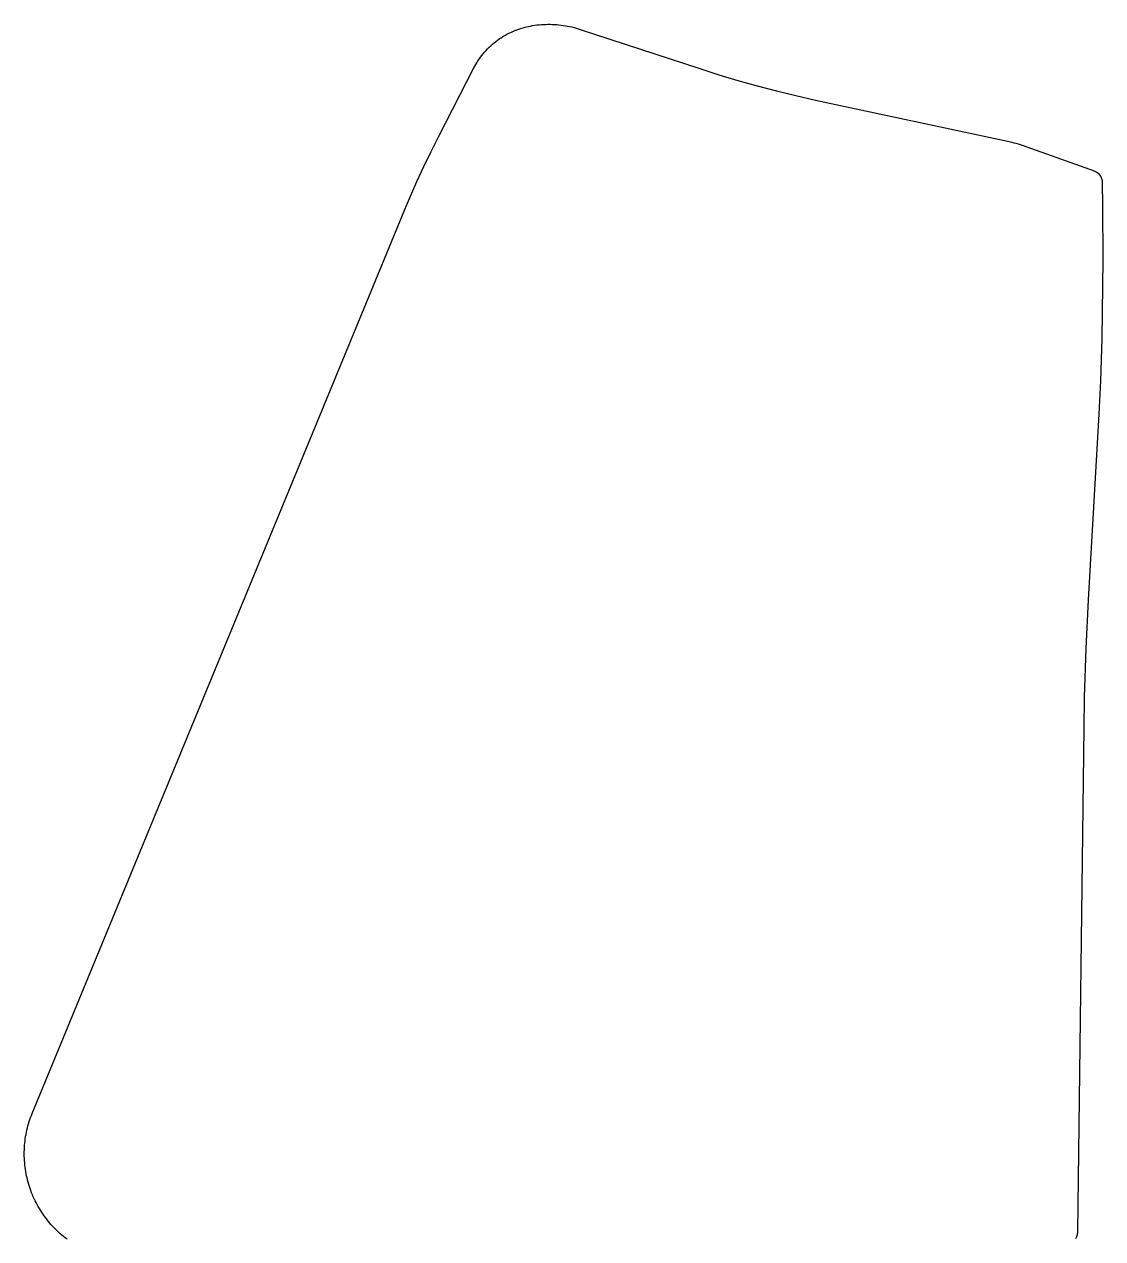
# Model space of a CAD drawing. Extents: x 833938 to 835456, y 817729 to 818666.
# Drawn here: x 834503.9 to 834896.9, y 818223.6 to 818666 of the extents above; entities that cross this region are included whole.
import ezdxf

# ---------------------------------------------------------------- set-up
doc = ezdxf.new("R2010")
doc.units = 0
doc.layers.add('AdjacentLine', color=7, linetype='Continuous')

msp = doc.modelspace()

# ---------------------------------------------------------------- linework, layer by layer
at = {"layer": 'AdjacentLine'}
msp.add_lwpolyline([(834519.47, 818223.41), (834518.84, 818223.89), (834518.21, 818224.39), (834517.6, 818224.91), (834516.99, 818225.43), (834516.4, 818225.97), (834515.82, 818226.52), (834515.25, 818227.08), (834514.69, 818227.65), (834514.14, 818228.23), (834513.61, 818228.83), (834513.09, 818229.44), (834512.58, 818230.05), (834512.08, 818230.68), (834511.6, 818231.32), (834511.12, 818231.96), (834510.67, 818232.62), (834510.22, 818233.28), (834509.79, 818233.96), (834509.38, 818234.64), (834508.97, 818235.33), (834508.59, 818236.03), (834508.21, 818236.74), (834507.85, 818237.45), (834507.51, 818238.18), (834507.18, 818238.91), (834506.86, 818239.64), (834506.57, 818240.38), (834506.28, 818241.13), (834506.01, 818241.88), (834505.76, 818242.64), (834505.52, 818243.41), (834505.3, 818244.18), (834505.09, 818244.95), (834504.9, 818245.73), (834504.73, 818246.51), (834504.57, 818247.29), (834504.43, 818248.08), (834504.31, 818248.87), (834504.2, 818249.66), (834504.1, 818250.46), (834504.03, 818251.25), (834503.97, 818252.05), (834503.92, 818252.85), (834503.89, 818253.65), (834503.88, 818254.45), (834503.89, 818255.25), (834503.91, 818256.05), (834503.95, 818256.85), (834504, 818257.64), (834504.07, 818258.44), (834504.16, 818259.24), (834504.26, 818260.03), (834504.38, 818260.82), (834504.52, 818261.61), (834504.67, 818262.39), (834504.84, 818263.18), (834505.02, 818263.96), (834505.22, 818264.73), (834505.44, 818265.5), (834505.67, 818266.27), (834505.91, 818267.03), (834506.18, 818267.78), (834506.46, 818268.53), (834506.75, 818269.28), (834642.54, 818598.54), (834643.17, 818600), (834646.97, 818608.81), (834649.49, 818614.26), (834652.1, 818619.67), (834654.8, 818625.03), (834667.71, 818650.12), (834668.38, 818651.36), (834668.79, 818652.04), (834669.22, 818652.72), (834669.67, 818653.38), (834670.13, 818654.03), (834670.62, 818654.67), (834671.12, 818655.3), (834671.63, 818655.91), (834672.17, 818656.5), (834672.72, 818657.08), (834673.28, 818657.65), (834673.86, 818658.2), (834674.46, 818658.73), (834675.07, 818659.25), (834675.69, 818659.75), (834676.33, 818660.23), (834676.98, 818660.7), (834677.65, 818661.14), (834678.32, 818661.57), (834679.01, 818661.98), (834679.71, 818662.37), (834680.42, 818662.74), (834681.14, 818663.09), (834681.86, 818663.42), (834682.6, 818663.73), (834683.35, 818664.02), (834684.1, 818664.29), (834684.86, 818664.54), (834685.63, 818664.77), (834686.4, 818664.98), (834686.94, 818665.1), (834688.35, 818665.4), (834689.14, 818665.54), (834689.93, 818665.66), (834690.72, 818665.77), (834691.52, 818665.85), (834692.32, 818665.92), (834693.11, 818665.98), (834693.91, 818666.01), (834694.71, 818666.03), (834695.51, 818666.03), (834696.31, 818666.01), (834697.11, 818665.97), (834697.91, 818665.91), (834698.71, 818665.84), (834699.5, 818665.75), (834700.29, 818665.64), (834701.08, 818665.52), (834701.87, 818665.38), (834702.66, 818665.22), (834703.44, 818665.04), (834704.21, 818664.84), (834704.98, 818664.63), (834705.75, 818664.4), (834706.51, 818664.15), (834750.03, 818649.87), (834756.97, 818647.66), (834763.95, 818645.57), (834770.97, 818643.6), (834778.02, 818641.75), (834785.1, 818640.03), (834792.21, 818638.43), (834862.79, 818623.29), (834863.71, 818623.08), (834864.48, 818622.89), (834865.25, 818622.68), (834866.02, 818622.45), (834866.78, 818622.21), (834867.54, 818621.96), (834893.71, 818612.69), (834894.54, 818612.3), (834895.18, 818611.82), (834895.73, 818611.24), (834896.17, 818610.58), (834896.48, 818609.84), (834896.66, 818609.06), (834896.69, 818608.26), (834896.75, 818600), (834896.88, 818580.28), (834896.6, 818551.57), (834896.07, 818536.16), (834895.44, 818524.04), (834891.54, 818456.35), (834890.67, 818438.62), (834890.11, 818420.88), (834889.95, 818409.76), (834887.71, 818226.06), (834887.59, 818225.05), (834887.36, 818224.29), (834887.01, 818223.57)], dxfattribs=at)

doc.saveas('drawing.dxf')
